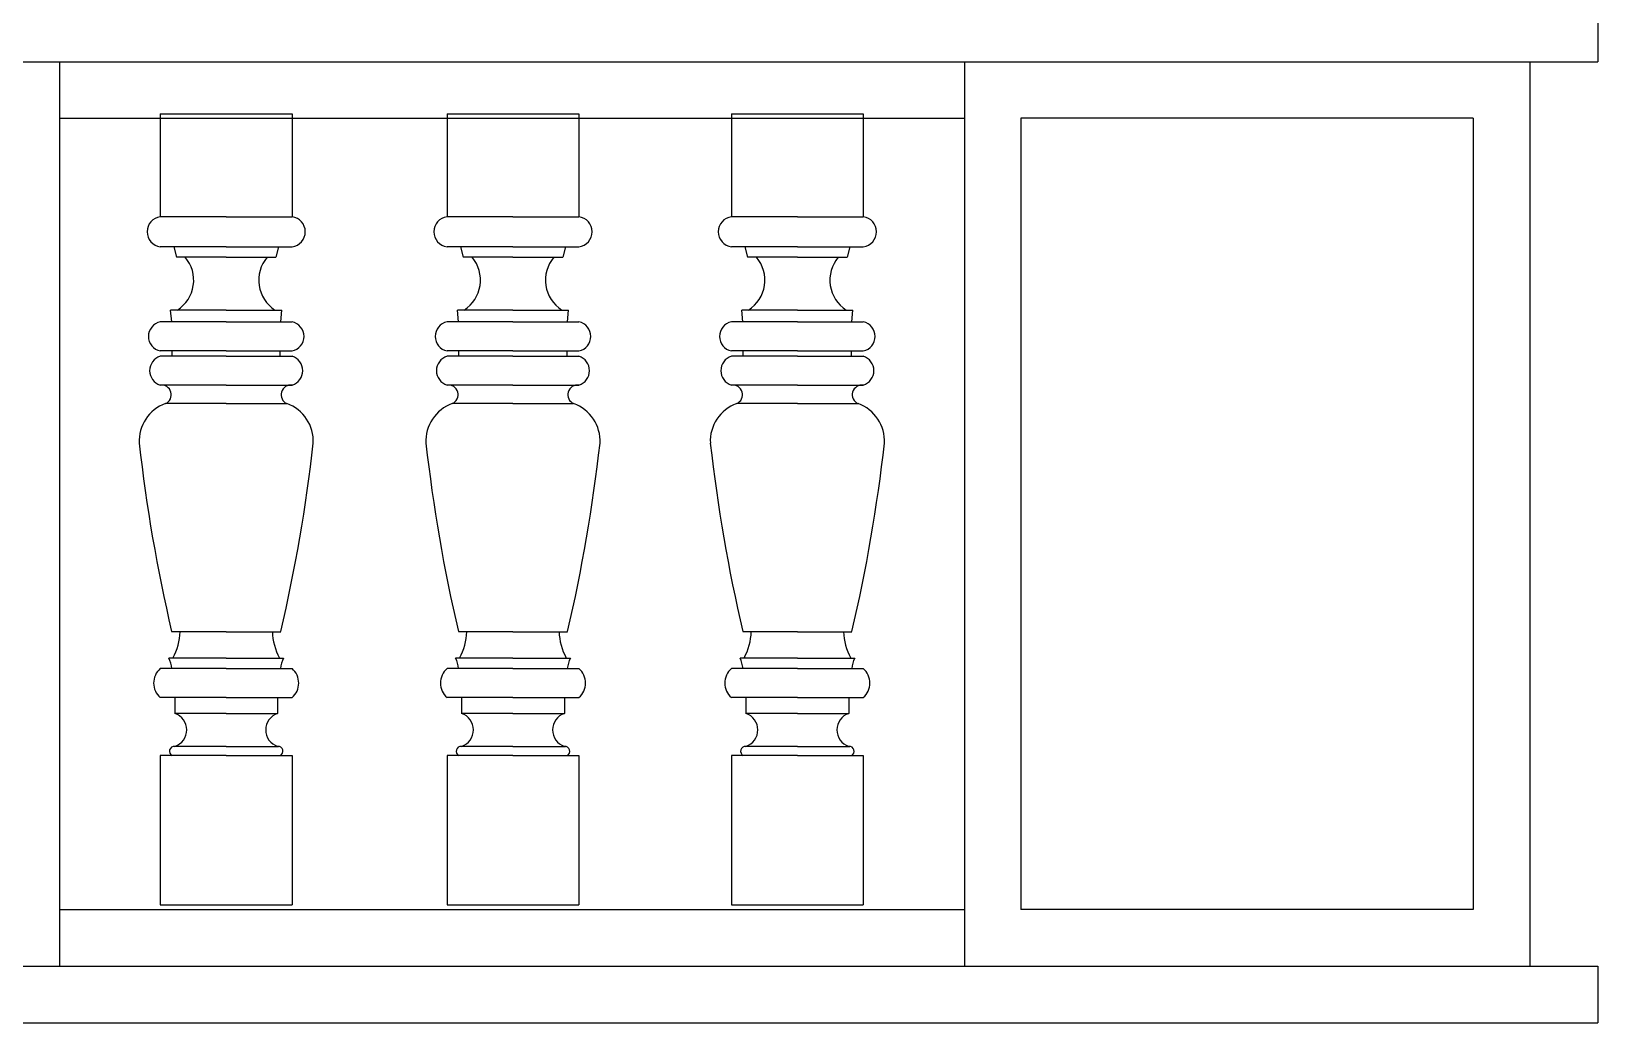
# Model space of a CAD drawing. Header units: metres. Extents: x -145924 to -103939, y 35209 to 64909.
# Drawn here: x -120260 to -117490, y 45110 to 46864 of the extents above; entities that cross this region are included whole.
import ezdxf

# ---------------------------------------------------------------- set-up
doc = ezdxf.new("R2010")
doc.units = ezdxf.units.M
doc.layers.add('31', color=4, linetype='Continuous')
doc.layers.add('COL', color=21, linetype='Continuous')

msp = doc.modelspace()

# ---------------------------------------------------------------- linework, layer by layer
at = {"layer": '31'}
for p, q in [((-117489.97, 46910.37), (-117489.97, 46810.37)), ((-121329.97, 46810.37), (-117489.97, 46810.37)), ((-120209.97, 46810.37), (-120209.97, 45210.37)), ((-118609.97, 46810.37), (-118609.97, 45210.37)), ((-117609.97, 46810.37), (-117609.97, 45210.37)), ((-117609.97, 46810.37), (-117609.97, 45310.37)), ((-120209.97, 46710.37), (-118609.97, 46710.37)), ((-117709.97, 46710.37), (-118509.97, 46710.37)), ((-118509.97, 46710.37), (-118509.97, 45310.37)), ((-117709.97, 46710.37), (-117709.97, 45310.37)), ((-120209.97, 45310.37), (-118609.97, 45310.37)), ((-117709.97, 45310.37), (-118509.97, 45310.37)), ((-120309.97, 45210.37), (-117489.97, 45210.37)), ((-117489.97, 45210.37), (-117489.97, 45110.37)), ((-121329.97, 45110.37), (-117489.97, 45110.37))]:
    msp.add_line(p, q, dxfattribs=at)
at = {"layer": 'COL'}
for p, q in [((-120031.94, 46717.9), (-120031.94, 46536)), ((-120031.94, 46717.9), (-119798.74, 46717.9)), ((-119798.74, 46717.9), (-119798.74, 46536)), ((-119524.79, 46717.9), (-119524.79, 46536)), ((-119524.79, 46717.9), (-119291.59, 46717.9)), ((-119291.59, 46717.9), (-119291.59, 46536)), ((-119021.87, 46717.9), (-118788.67, 46717.9)), ((-119021.87, 46717.9), (-119021.87, 46536)), ((-118788.67, 46717.9), (-118788.67, 46536)), ((-119915.34, 46536), (-120031.94, 46536)), ((-119915.34, 46536), (-119798.74, 46536)), ((-119408.19, 46536), (-119524.79, 46536)), ((-119408.19, 46536), (-119291.59, 46536)), ((-118905.27, 46536), (-119021.87, 46536)), ((-118905.27, 46536), (-118788.67, 46536)), ((-119915.34, 46482.97), (-120031.94, 46482.97)), ((-120008.04, 46482.97), (-120003.38, 46464.32)), ((-119915.34, 46482.97), (-119798.74, 46482.97)), ((-119822.65, 46482.97), (-119827.31, 46464.32)), ((-119408.19, 46482.97), (-119524.79, 46482.97)), ((-119500.89, 46482.97), (-119496.22, 46464.32)), ((-119408.19, 46482.97), (-119291.59, 46482.97)), ((-119315.49, 46482.97), (-119320.16, 46464.32)), ((-118905.27, 46482.97), (-119021.87, 46482.97)), ((-118997.96, 46482.97), (-118993.3, 46464.32)), ((-118905.27, 46482.97), (-118788.67, 46482.97)), ((-118812.57, 46482.97), (-118817.23, 46464.32)), ((-119915.34, 46464.32), (-120003.38, 46464.32)), ((-119915.34, 46464.32), (-119827.31, 46464.32)), ((-119408.19, 46464.32), (-119496.22, 46464.32)), ((-119408.19, 46464.32), (-119320.16, 46464.32)), ((-118905.27, 46464.32), (-118993.3, 46464.32)), ((-118905.27, 46464.32), (-118817.23, 46464.32)), ((-120011.77, 46350.05), (-120013.59, 46371.04)), ((-119915.34, 46371.04), (-120013.59, 46371.04)), ((-119915.34, 46371.04), (-119817.09, 46371.04)), ((-119818.92, 46350.05), (-119817.09, 46371.04)), ((-119504.61, 46350.05), (-119506.44, 46371.04)), ((-119408.19, 46371.04), (-119506.44, 46371.04)), ((-119408.19, 46371.04), (-119309.94, 46371.04)), ((-119311.77, 46350.05), (-119309.94, 46371.04)), ((-118905.27, 46371.04), (-119003.52, 46371.04)), ((-119001.69, 46350.05), (-119003.52, 46371.04)), ((-118905.27, 46371.04), (-118807.02, 46371.04)), ((-118808.84, 46350.05), (-118807.02, 46371.04)), ((-119915.34, 46350.05), (-120031.94, 46350.05)), ((-119915.34, 46350.05), (-119798.74, 46350.05)), ((-119408.19, 46350.05), (-119524.79, 46350.05)), ((-119408.19, 46350.05), (-119291.59, 46350.05)), ((-118905.27, 46350.05), (-119021.87, 46350.05)), ((-118905.27, 46350.05), (-118788.67, 46350.05)), ((-119915.34, 46298.74), (-120031.94, 46298.74)), ((-119915.34, 46289.42), (-120031.94, 46289.42)), ((-120010.95, 46289.42), (-120010.95, 46298.74)), ((-119915.34, 46298.74), (-119798.74, 46298.74)), ((-119915.34, 46289.42), (-119798.74, 46289.42)), ((-119819.73, 46289.42), (-119819.73, 46298.74)), ((-119408.19, 46298.74), (-119524.79, 46298.74)), ((-119408.19, 46289.42), (-119524.79, 46289.42)), ((-119503.8, 46289.42), (-119503.8, 46298.74)), ((-119408.19, 46298.74), (-119291.59, 46298.74)), ((-119408.19, 46289.42), (-119291.59, 46289.42)), ((-119312.58, 46289.42), (-119312.58, 46298.74)), ((-118905.27, 46298.74), (-119021.87, 46298.74)), ((-118905.27, 46289.42), (-119021.87, 46289.42)), ((-119000.88, 46289.42), (-119000.88, 46298.74)), ((-118905.27, 46298.74), (-118788.67, 46298.74)), ((-118905.27, 46289.42), (-118788.67, 46289.42)), ((-118809.66, 46289.42), (-118809.66, 46298.74)), ((-119915.34, 46238.11), (-120031.94, 46238.11)), ((-119915.34, 46238.11), (-119798.74, 46238.11)), ((-119408.19, 46238.11), (-119524.79, 46238.11)), ((-119408.19, 46238.11), (-119291.59, 46238.11)), ((-118905.27, 46238.11), (-119021.87, 46238.11)), ((-118905.27, 46238.11), (-118788.67, 46238.11)), ((-119915.34, 46205.46), (-120022.61, 46205.46)), ((-119915.34, 46205.46), (-119808.07, 46205.46)), ((-119408.19, 46205.46), (-119515.46, 46205.46)), ((-119408.19, 46205.46), (-119300.92, 46205.46)), ((-118905.27, 46205.46), (-119012.54, 46205.46)), ((-118905.27, 46205.46), (-118798, 46205.46)), ((-119915.34, 45802.03), (-120011.82, 45802.03)), ((-119915.34, 45802.03), (-119818.87, 45802.03)), ((-119408.19, 45802.03), (-119504.67, 45802.03)), ((-119408.19, 45802.03), (-119311.72, 45802.03)), ((-118905.27, 45802.03), (-119001.74, 45802.03)), ((-118905.27, 45802.03), (-118808.79, 45802.03)), ((-119915.34, 45736.73), (-120031.94, 45736.73)), ((-119915.34, 45755.39), (-120016.79, 45755.39)), ((-119915.34, 45755.39), (-119813.9, 45755.39)), ((-119915.34, 45736.73), (-119798.74, 45736.73)), ((-119408.19, 45736.73), (-119524.79, 45736.73)), ((-119408.19, 45755.39), (-119509.64, 45755.39)), ((-119408.19, 45755.39), (-119306.75, 45755.39)), ((-119408.19, 45736.73), (-119291.59, 45736.73)), ((-118905.27, 45736.73), (-119021.87, 45736.73)), ((-118905.27, 45755.39), (-119006.71, 45755.39)), ((-118905.27, 45755.39), (-118803.82, 45755.39)), ((-118905.27, 45736.73), (-118788.67, 45736.73)), ((-119915.34, 45685.43), (-120031.94, 45685.43)), ((-120006.29, 45685.43), (-120006.29, 45657.44)), ((-119915.34, 45685.43), (-119798.74, 45685.43)), ((-119824.39, 45685.43), (-119824.39, 45657.44)), ((-119408.19, 45685.43), (-119524.79, 45685.43)), ((-119499.14, 45685.43), (-119499.14, 45657.44)), ((-119408.19, 45685.43), (-119291.59, 45685.43)), ((-119317.24, 45685.43), (-119317.24, 45657.44)), ((-118905.27, 45685.43), (-119021.87, 45685.43)), ((-118996.22, 45685.43), (-118996.22, 45657.44)), ((-118905.27, 45685.43), (-118788.67, 45685.43)), ((-118814.32, 45685.43), (-118814.32, 45657.44)), ((-119915.34, 45657.44), (-120006.29, 45657.44)), ((-119915.34, 45657.44), (-119824.39, 45657.44)), ((-119408.19, 45657.44), (-119499.14, 45657.44)), ((-119408.19, 45657.44), (-119317.24, 45657.44)), ((-118905.27, 45657.44), (-118996.22, 45657.44)), ((-118905.27, 45657.44), (-118814.32, 45657.44)), ((-119915.34, 45599.14), (-120007.99, 45599.14)), ((-119915.34, 45599.14), (-119822.7, 45599.14)), ((-119408.19, 45599.14), (-119500.84, 45599.14)), ((-119408.19, 45599.14), (-119315.55, 45599.14)), ((-118905.27, 45599.14), (-118997.91, 45599.14)), ((-118905.27, 45599.14), (-118812.62, 45599.14)), ((-120031.94, 45582.82), (-120031.94, 45318.7)), ((-119915.34, 45582.82), (-120031.94, 45582.82)), ((-119915.34, 45582.82), (-119798.74, 45582.82)), ((-119798.74, 45582.82), (-119798.74, 45318.7)), ((-119524.79, 45582.82), (-119524.79, 45318.7)), ((-119408.19, 45582.82), (-119524.79, 45582.82)), ((-119408.19, 45582.82), (-119291.59, 45582.82)), ((-119291.59, 45582.82), (-119291.59, 45318.7)), ((-119021.87, 45582.82), (-119021.87, 45318.7)), ((-118905.27, 45582.82), (-119021.87, 45582.82)), ((-118905.27, 45582.82), (-118788.67, 45582.82)), ((-118788.67, 45582.82), (-118788.67, 45318.7)), ((-120031.94, 45318.7), (-119798.74, 45318.7)), ((-119524.79, 45318.7), (-119291.59, 45318.7)), ((-119021.87, 45318.7), (-118788.67, 45318.7))]:
    msp.add_line(p, q, dxfattribs=at)
for centre, radius, start, end in [((-120028.54, 46509.49), 26.73, 97.3, 262.7), ((-119802.14, 46509.49), 26.73, 277.3, 82.7), ((-119521.39, 46509.49), 26.73, 97.3, 262.7), ((-119294.99, 46509.49), 26.73, 277.3, 82.7), ((-119018.47, 46509.49), 26.73, 97.3, 262.7), ((-118792.07, 46509.49), 26.73, 277.3, 82.7), ((-120035.55, 46423.81), 62.74, 302.73, 40.21), ((-119795.13, 46423.81), 62.74, 139.79, 237.27), ((-119528.4, 46423.81), 62.74, 302.73, 40.21), ((-119287.98, 46423.81), 62.74, 139.79, 237.27), ((-119025.48, 46423.81), 62.74, 302.73, 40.21), ((-118785.06, 46423.81), 62.74, 139.79, 237.27), ((-120026.76, 46324.4), 26.17, 101.42, 258.58), ((-119803.92, 46324.4), 26.17, 281.42, 78.58), ((-119519.61, 46324.4), 26.17, 101.42, 258.58), ((-119296.77, 46324.4), 26.17, 281.42, 78.58), ((-119016.69, 46324.4), 26.17, 101.42, 258.58), ((-118793.85, 46324.4), 26.17, 281.42, 78.58), ((-120023.78, 46263.76), 26.92, 107.65, 252.35), ((-119806.9, 46263.76), 26.92, 287.65, 72.35), ((-119516.63, 46263.76), 26.92, 107.65, 252.35), ((-119299.75, 46263.76), 26.92, 287.65, 72.35), ((-119013.71, 46263.76), 26.92, 107.65, 252.35), ((-118796.83, 46263.76), 26.92, 287.65, 72.35), ((-120029.58, 46221.13), 17.15, 293.99, 97.9), ((-119801.1, 46221.13), 17.15, 82.1, 246.01), ((-119522.43, 46221.13), 17.15, 293.99, 97.9), ((-119293.95, 46221.13), 17.15, 82.1, 246.01), ((-119019.51, 46221.13), 17.15, 293.99, 97.9), ((-118791.02, 46221.13), 17.15, 82.1, 246.01), ((-119999.29, 46139.39), 70.07, 109.44, 183.18), ((-119831.39, 46139.39), 70.07, 356.82, 70.56), ((-119492.14, 46139.39), 70.07, 109.44, 183.18), ((-119324.24, 46139.39), 70.07, 356.82, 70.56), ((-118989.22, 46139.39), 70.07, 109.44, 183.18), ((-118821.32, 46139.39), 70.07, 356.82, 70.56), ((-117210.71, 46456.17), 2876.47, 186.4, 193.14), ((-122619.97, 46456.17), 2876.47, 346.86, 353.6), ((-116703.56, 46456.17), 2876.47, 186.4, 193.14), ((-122112.82, 46456.17), 2876.47, 346.86, 353.6), ((-116200.64, 46456.17), 2876.47, 186.4, 193.14), ((-121609.9, 46456.17), 2876.47, 346.86, 353.6), ((-120098.53, 45804.54), 101.59, 331.06, 358.58), ((-119732.16, 45804.54), 101.59, 181.42, 208.94), ((-119591.38, 45804.54), 101.59, 331.06, 358.58), ((-119225.01, 45804.54), 101.59, 181.42, 208.94), ((-119088.45, 45804.54), 101.59, 331.06, 358.58), ((-118722.08, 45804.54), 101.59, 181.42, 208.94), ((-120009.79, 45711.08), 33.89, 130.82, 229.18), ((-120071.97, 45729.35), 61.02, 6.95, 25.26), ((-119758.71, 45729.35), 61.02, 154.74, 173.05), ((-119820.9, 45711.08), 33.89, 310.82, 49.18), ((-119502.64, 45711.08), 33.89, 130.82, 229.18), ((-119564.82, 45729.35), 61.02, 6.95, 25.26), ((-119251.56, 45729.35), 61.02, 154.74, 173.05), ((-119313.75, 45711.08), 33.89, 310.82, 49.18), ((-118999.71, 45711.08), 33.89, 130.82, 229.18), ((-119061.9, 45729.35), 61.02, 6.95, 25.26), ((-118748.63, 45729.35), 61.02, 154.74, 173.05), ((-118810.82, 45711.08), 33.89, 310.82, 49.18), ((-120015.88, 45628.29), 30.69, 288.22, 71.78), ((-119814.8, 45628.29), 30.69, 108.22, 251.78), ((-119508.73, 45628.29), 30.69, 288.22, 71.78), ((-119307.65, 45628.29), 30.69, 108.22, 251.78), ((-119005.81, 45628.29), 30.69, 288.22, 71.78), ((-118804.73, 45628.29), 30.69, 108.22, 251.78), ((-120007.14, 45590.56), 8.63, 84.36, 243.75), ((-119823.55, 45590.56), 8.63, 296.25, 95.64), ((-119499.99, 45590.56), 8.63, 84.36, 243.75), ((-119316.4, 45590.56), 8.63, 296.25, 95.64), ((-118997.06, 45590.56), 8.63, 84.36, 243.75), ((-118813.47, 45590.56), 8.63, 296.25, 95.64)]:
    msp.add_arc(centre, radius, start, end, dxfattribs=at)

doc.saveas('drawing.dxf')
